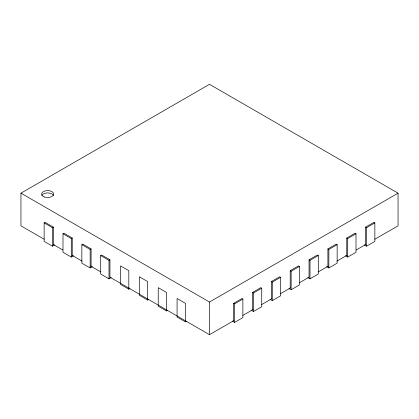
<?xml version="1.0" encoding="UTF-8"?>
<svg xmlns="http://www.w3.org/2000/svg" width="419" height="419" viewBox="0 0 419 419"><rect width="100%" height="100%" fill="white"/><g stroke="black" fill="none" stroke-linecap="round" stroke-linejoin="round"><path stroke-width="0.63" d="M44.163 239.233L20.95 225.831L20.95 193.169L209.5 84.313L398.05 193.169L398.05 225.831L374.837 239.233M54.648 244.911L52.438 246.183L44.142 241.396L44.142 222.887L45.084 222.348L53.381 227.135L53.381 244.555M44.142 222.887L52.438 227.679L53.381 227.135M73.503 255.794L71.293 257.072L62.997 252.28L62.997 233.776L63.939 233.231L72.236 238.023L72.236 255.438M62.997 233.776L71.293 238.563L72.236 238.023M92.358 266.683L90.148 267.956L81.852 263.169L81.852 244.659L82.794 244.115L91.091 248.907L91.091 266.327M81.852 244.659L90.148 249.452L91.091 248.907M111.213 277.567L109.003 278.845L100.707 274.052L100.707 255.548L101.649 255.003L109.946 259.79L109.946 277.21M100.707 255.548L109.003 260.335L109.946 259.79M128.806 289.189L128.806 270.679L120.51 265.892L120.51 284.396L128.806 289.189L129.911 288.55M147.661 300.072L147.661 281.568L139.365 276.776L139.365 295.285L147.661 300.072L148.766 299.433M166.516 310.961L166.516 292.452L158.22 287.664L158.22 306.169L166.516 310.961L167.621 310.322M20.95 193.169L209.5 302.031L398.05 193.169M185.371 321.844L185.371 303.34L177.075 298.548L177.075 317.052L185.371 321.844L186.476 321.205M233.634 320.755L233.634 303.335L241.931 298.548L242.873 299.093L242.873 317.597L234.577 322.384L232.367 321.111M252.489 309.866L252.489 292.452L260.786 287.659L261.728 288.204L261.728 306.713L253.432 311.5L251.222 310.222M271.344 298.983L271.344 281.563L279.641 276.776L280.583 277.32L280.583 295.824L272.287 300.617L270.077 299.339M290.199 288.094L290.199 270.679L298.496 265.887L299.438 266.432L299.438 284.941L291.142 289.728L288.932 288.45M309.054 277.21L309.054 259.79L317.351 255.003L318.293 255.548L318.293 274.052L309.997 278.845L307.787 277.567M327.909 266.327L327.909 248.907L336.206 244.115L337.148 244.659L337.148 263.169L328.852 267.956L326.642 266.683M346.764 255.438L346.764 238.023L355.061 233.231L356.003 233.776L356.003 252.28L347.707 257.072L345.497 255.794M365.619 244.555L365.619 227.135L373.916 222.348L374.858 222.887L374.858 241.396L366.562 246.183L364.352 244.911M233.634 303.335L234.577 303.88L242.873 299.093M252.489 292.452L253.432 292.996L261.728 288.204M271.344 281.563L272.287 282.107L280.583 277.32M290.199 270.679L291.142 271.224L299.438 266.432M309.054 259.79L309.997 260.335L318.293 255.548M327.909 248.907L328.852 249.452L337.148 244.659M346.764 238.023L347.707 238.563L356.003 233.776M365.619 227.135L366.562 227.679L374.858 222.887M109.846 277.153L209.5 334.687L233.849 320.629M242.905 315.402L253.097 309.515M261.592 304.613L271.784 298.726M280.28 293.824L290.467 287.942M299.527 282.71L309.154 277.153M318.215 271.921L328.407 266.039M336.897 261.137L347.089 255.25M356.15 250.017L365.777 244.46M53.223 244.46L62.85 250.017M71.911 255.25L82.103 261.137M90.593 266.039L100.785 271.921M366.562 227.679L366.562 246.183M347.707 238.563L347.707 257.072M328.852 249.452L328.852 267.956M309.997 260.335L309.997 278.845M291.142 271.224L291.142 289.728M272.287 282.107L272.287 300.617M253.432 292.996L253.432 311.5M234.577 303.88L234.577 322.384M209.5 302.031L209.5 334.687M109.003 260.335L109.003 278.845M90.148 249.452L90.148 267.956M71.293 238.563L71.293 257.072M52.438 227.679L52.438 246.183M41.821 195.495A6.028 3.478 0 0 1 47.64 192.918A6.028 3.478 0 0 1 53.464 195.495M44.629 197.056A6.028 3.478 0 0 0 53.669 194.044A6.028 3.478 0 0 0 44.629 191.033A6.028 3.478 0 0 0 44.629 197.056"/></g></svg>
